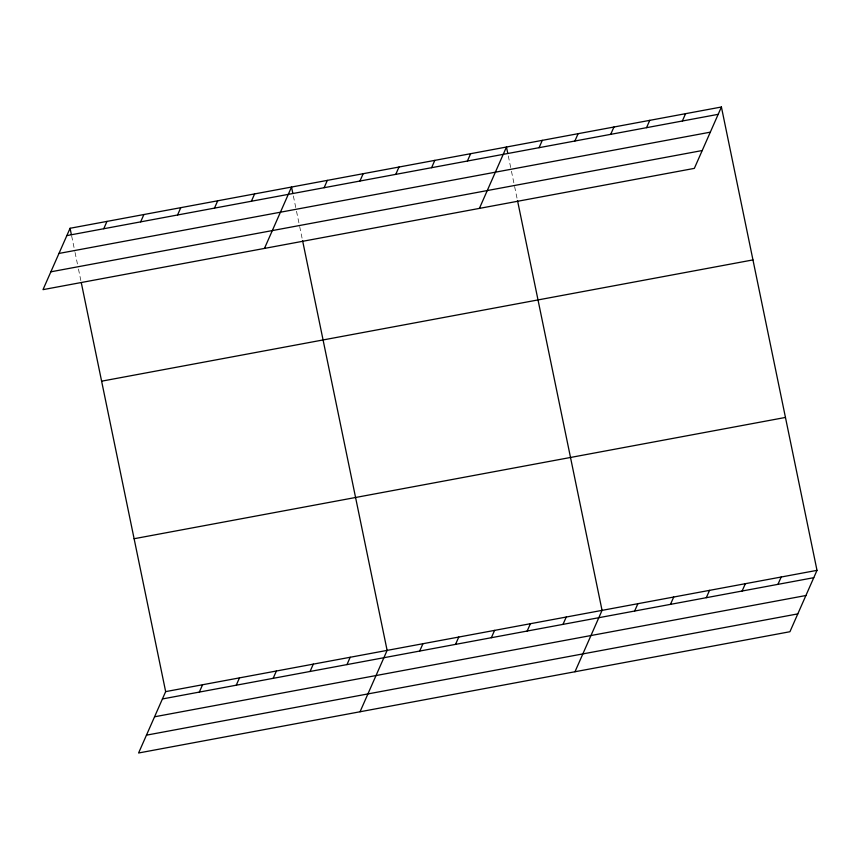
<?xml version="1.0" encoding="UTF-8"?>
<svg xmlns="http://www.w3.org/2000/svg" width="860" height="860" viewBox="0 0 860 860"><rect width="100%" height="100%" fill="white"/><g stroke="black" fill="none" stroke-linecap="round" stroke-linejoin="round"><path stroke-width="0.64" stroke-dasharray="4.3 3.22" d="M508.303 155.94L511.195 169.957M511.463 171.237L514.087 183.975M514.613 186.523L517.505 200.541M293.367 195.962L296.259 209.98M296.517 211.259L299.151 223.998M299.678 226.546L302.301 239.284M71.649 235.919L74.798 251.217M75.056 252.485L77.432 263.955M78.475 269.051L80.84 280.521"/><path stroke-width="1.29" d="M70.069 228.276L43 289.648L694.342 168.377L721.411 107.005L70.069 228.276L71.38 234.651M103.748 228.738L106.973 221.407M140.653 221.858L143.889 214.538M177.558 214.989L180.793 207.658M214.473 208.12L217.709 200.788M251.378 201.251L254.614 193.919M264.461 248.411L291.519 187.05L292.841 193.414M324.113 187.706L327.348 180.374M359.942 181.03L363.167 173.709M81.367 283.069L165.657 691.623L138.589 752.995L789.932 631.724L817 570.352L721.411 107.005M395.761 174.365L398.997 167.033M199.337 692.085L202.562 684.754M431.591 167.689L434.816 160.369M236.242 685.216L239.478 677.884M467.41 161.024L470.646 153.693M479.396 208.4L506.465 147.028L507.776 153.392M273.157 678.336L276.382 671.004M539.059 147.683L542.294 140.352M310.062 671.466L313.298 664.135M574.878 141.018L578.113 133.687M346.967 664.597L350.203 657.266M610.707 134.343L613.943 127.011M360.05 711.758L387.118 650.396L302.569 240.564M646.526 127.678L649.762 120.346M419.702 651.052L422.937 643.721M682.356 121.002L685.581 113.67M455.531 644.376L458.756 637.056M491.35 637.712L494.586 630.38M527.18 631.046L530.405 623.715M562.999 624.371L566.235 617.039M574.985 671.746L602.054 610.374L517.505 200.541M634.648 611.03L637.883 603.698M670.478 604.365L673.702 597.034M706.296 597.689L709.532 590.358M742.115 591.024L745.351 583.693M777.945 584.349L781.181 577.017M66.833 235.608L718.175 114.337M58.974 253.442L710.317 132.171M50.869 271.814L702.212 150.543M101.609 381.184L752.951 259.913M134.117 538.726L785.459 417.444M165.657 691.623L817 570.352M162.422 698.954L813.764 577.683M154.564 716.788L805.906 595.518M146.458 735.16L797.8 613.889"/></g></svg>
